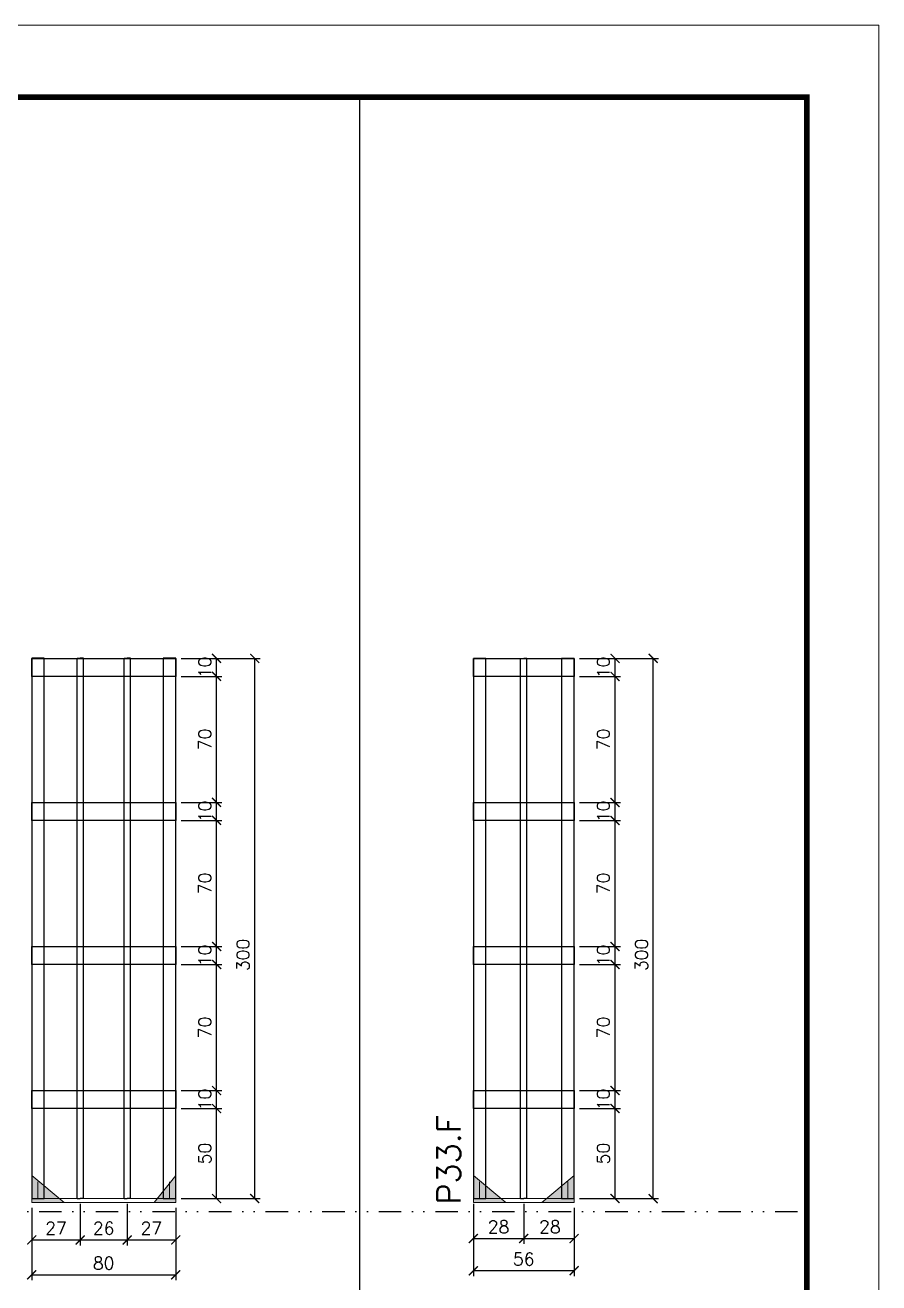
# Model space of a CAD drawing. Extents: x 2949 to 9203, y -16089 to 12527.
# Drawn here: x 3960 to 4434, y -14589 to -13890 of the extents above; entities that cross this region are included whole.
import ezdxf

# ---------------------------------------------------------------- set-up
doc = ezdxf.new("R2010")
doc.units = 0
for name, pattern in [('DASHED', [0.75, 0.5, -0.25]), ('DIVIDE2', [0.625, 0.25, -0.125, 0, -0.125, 0, -0.125]), ('HIDDEN', [0.375, 0.25, -0.125])]:
    doc.linetypes.add(name, pattern=pattern)
for name, color, linetype in [('COTA', 241, 'Continuous'), ('Nível', 160, 'Continuous'), ('SARR_2.2x10', 60, 'Continuous'), ('SARR_3.5x7', 81, 'Continuous'), ('SARR_7x7', 40, 'Continuous'), ('Texto Nível', 251, 'Continuous')]:
    doc.layers.add(name, color=color, linetype=linetype)
for name, color, linetype, lineweight in [('Folhas', 255, 'Continuous', 9), ('Madeira', 126, 'Continuous', 18), ('Sarr 2.2x7', 40, 'Continuous', 9), ('SARRAFO DE PRESSAO', 251, 'DASHED', 9), ('Texto Seção', 7, 'Continuous', 15)]:
    doc.layers.add(name, color=color, linetype=linetype, lineweight=lineweight)
doc.styles.add('REGUA-120', font='ROMANS.shx', dxfattribs={"height": 15})
doc.styles.add('ROMANS', font='romans.shx')
doc.dimstyles.new('Cota Paínel', dxfattribs={"dimtxt": 7, "dimasz": 5, "dimexe": 3, "dimexo": 3, "dimgap": 3, "dimtad": 1, "dimdec": 1, "dimzin": 12, "dimdsep": 46, "dimtxsty": 'ROMANS', "dimblk": 'ARCHTICK', "dimcen": 0, "dimclrd": 4, "dimclre": 4, "dimclrt": 1, "dimadec": 1, "dimazin": 3, "dimtfac": 1, "dimtdec": 1, "dimtmove": 0, "dimatfit": 3, "dimldrblk": 'OBLIQUE', "dimfxl": 1, "dimtolj": 1, "dimtzin": 12, "dimarcsym": 0})

# ---------------------------------------------------------------- blocks, each defined once
blk = doc.blocks.new('9999999999')
at = {"layer": 'Folhas'}
blk.add_lwpolyline([(98138.98, 34190.21), (99623.98, 34190.21), (99623.98, 35240.21), (98138.98, 35240.21)], close=True, dxfattribs=at)
at = {"layer": 'Folhas', "color": 30, "const_width": 3}
blk.add_lwpolyline([(98213.98, 34230.21), (99583.98, 34230.21), (99583.98, 35200.21), (98213.98, 35200.21)], close=True, dxfattribs=at)
blk = doc.blocks.new('_ArchTick')
at = {"color": 0, "linetype": 'ByBlock', "const_width": 0.15}
blk.add_lwpolyline([(-0.5, -0.5), (0.5, 0.5)], dxfattribs=at)
blk = doc.blocks.new('*D3398')
at = {"layer": 'COTA', "color": 4, "lineweight": -2, "transparency": 16777216}
for p, q in [((3963.4, -14547.41), (3963.4, -14568.23)), ((3990.4, -14545.21), (3990.4, -14568.23)), ((3963.4, -14565.23), (3990.4, -14565.23))]:
    blk.add_line(p, q, dxfattribs=at)
at = {"layer": 'Defpoints', "color": 0, "transparency": 16777216}
for p in [(3990.4, -14542.21), (3963.4, -14544.41), (3990.4, -14565.23)]:
    blk.add_point(p, dxfattribs=at)
at = {"layer": 'COTA', "color": 4, "lineweight": -2, "transparency": 16777216, "xscale": 5, "yscale": 5, "zscale": 5, "rotation": 180}
blk.add_blockref('_ArchTick', (3963.4, -14565.23), dxfattribs=at)
at = {"layer": 'COTA', "color": 4, "lineweight": -2, "transparency": 16777216, "xscale": 5, "yscale": 5, "zscale": 5}
blk.add_blockref('_ArchTick', (3990.4, -14565.23), dxfattribs=at)
at = {"layer": 'COTA', "color": 1, "transparency": 16777216, "insert": (3976.9, -14558.73), "char_height": 7, "attachment_point": 5, "style": 'ROMANS'}
blk.add_mtext('\\A1;27', dxfattribs=at)
blk = doc.blocks.new('_Oblique')
at = {"color": 0, "linetype": 'ByBlock', "lineweight": -2}
blk.add_line((-0.5, -0.5), (0.5, 0.5), dxfattribs=at)
blk = doc.blocks.new('*D3399')
at = {"layer": 'COTA', "color": 4, "lineweight": -2, "transparency": 16777216}
for p, q in [((3990.4, -14545.21), (3990.4, -14568.23)), ((4016.4, -14545.21), (4016.4, -14568.23)), ((3990.4, -14565.23), (4016.4, -14565.23))]:
    blk.add_line(p, q, dxfattribs=at)
at = {"layer": 'Defpoints', "color": 0, "transparency": 16777216}
for p in [(3990.4, -14542.21), (4016.4, -14542.21), (4016.4, -14565.23)]:
    blk.add_point(p, dxfattribs=at)
at = {"layer": 'COTA', "color": 4, "lineweight": -2, "transparency": 16777216, "xscale": 5, "yscale": 5, "zscale": 5, "rotation": 180}
blk.add_blockref('_ArchTick', (3990.4, -14565.23), dxfattribs=at)
at = {"layer": 'COTA', "color": 4, "lineweight": -2, "transparency": 16777216, "xscale": 5, "yscale": 5, "zscale": 5}
blk.add_blockref('_ArchTick', (4016.4, -14565.23), dxfattribs=at)
at = {"layer": 'COTA', "color": 1, "transparency": 16777216, "insert": (4003.4, -14558.73), "char_height": 7, "attachment_point": 5, "style": 'ROMANS'}
blk.add_mtext('\\A1;26', dxfattribs=at)
blk = doc.blocks.new('*D3400')
at = {"layer": 'COTA', "color": 4, "lineweight": -2, "transparency": 16777216}
for p, q in [((4016.4, -14545.21), (4016.4, -14568.23)), ((4043.4, -14547.41), (4043.4, -14568.23)), ((4016.4, -14565.23), (4043.4, -14565.23))]:
    blk.add_line(p, q, dxfattribs=at)
at = {"layer": 'Defpoints', "color": 0, "transparency": 16777216}
for p in [(4016.4, -14542.21), (4043.4, -14544.41), (4043.4, -14565.23)]:
    blk.add_point(p, dxfattribs=at)
at = {"layer": 'COTA', "color": 4, "lineweight": -2, "transparency": 16777216, "xscale": 5, "yscale": 5, "zscale": 5, "rotation": 180}
blk.add_blockref('_ArchTick', (4016.4, -14565.23), dxfattribs=at)
at = {"layer": 'COTA', "color": 4, "lineweight": -2, "transparency": 16777216, "xscale": 5, "yscale": 5, "zscale": 5}
blk.add_blockref('_ArchTick', (4043.4, -14565.23), dxfattribs=at)
at = {"layer": 'COTA', "color": 1, "transparency": 16777216, "insert": (4029.9, -14558.73), "char_height": 7, "attachment_point": 5, "style": 'ROMANS'}
blk.add_mtext('\\A1;27', dxfattribs=at)
blk = doc.blocks.new('*D3401')
at = {"layer": 'COTA', "color": 4, "lineweight": -2, "transparency": 16777216}
for p, q in [((3963.4, -14547.41), (3963.4, -14587.59)), ((4043.4, -14547.41), (4043.4, -14587.59)), ((3963.4, -14584.59), (4043.4, -14584.59))]:
    blk.add_line(p, q, dxfattribs=at)
at = {"layer": 'Defpoints', "color": 0, "transparency": 16777216}
for p in [(3963.4, -14544.41), (4043.4, -14544.41), (4043.4, -14584.59)]:
    blk.add_point(p, dxfattribs=at)
at = {"layer": 'COTA', "color": 4, "lineweight": -2, "transparency": 16777216, "xscale": 5, "yscale": 5, "zscale": 5, "rotation": 180}
blk.add_blockref('_ArchTick', (3963.4, -14584.59), dxfattribs=at)
at = {"layer": 'COTA', "color": 4, "lineweight": -2, "transparency": 16777216, "xscale": 5, "yscale": 5, "zscale": 5}
blk.add_blockref('_ArchTick', (4043.4, -14584.59), dxfattribs=at)
at = {"layer": 'COTA', "color": 1, "transparency": 16777216, "insert": (4003.4, -14578.09), "char_height": 7, "attachment_point": 5, "style": 'ROMANS'}
blk.add_mtext('\\A1;80', dxfattribs=at)
blk = doc.blocks.new('*D3402')
at = {"layer": 'COTA', "color": 4, "lineweight": -2, "transparency": 16777216}
for p, q in [((4046.4, -14492.21), (4069.1, -14492.21)), ((4066.1, -14542.21), (4066.1, -14492.21)), ((4046.4, -14542.21), (4069.1, -14542.21))]:
    blk.add_line(p, q, dxfattribs=at)
at = {"layer": 'Defpoints', "color": 0, "transparency": 16777216}
for p in [(4043.4, -14492.21), (4066.1, -14492.21), (4043.4, -14542.21)]:
    blk.add_point(p, dxfattribs=at)
at = {"layer": 'COTA', "color": 4, "lineweight": -2, "transparency": 16777216, "xscale": 5, "yscale": 5, "zscale": 5}
for p, rotation in [((4066.1, -14492.21), 90), ((4066.1, -14542.21), 270)]:
    blk.add_blockref('_ArchTick', p, dxfattribs=dict(at, rotation=rotation))
at = {"layer": 'COTA', "color": 1, "transparency": 16777216, "insert": (4059.6, -14517.21), "char_height": 7, "attachment_point": 5, "rotation": 90, "style": 'ROMANS'}
blk.add_mtext('\\A1;50', dxfattribs=at)
blk = doc.blocks.new('*D3403')
at = {"layer": 'COTA', "color": 4, "lineweight": -2, "transparency": 16777216}
for p, q in [((4046.4, -14482.21), (4069.1, -14482.21)), ((4066.1, -14492.21), (4066.1, -14482.21)), ((4046.4, -14492.21), (4069.1, -14492.21))]:
    blk.add_line(p, q, dxfattribs=at)
at = {"layer": 'Defpoints', "color": 0, "transparency": 16777216}
for p in [(4043.4, -14482.21), (4066.1, -14482.21), (4043.4, -14492.21)]:
    blk.add_point(p, dxfattribs=at)
at = {"layer": 'COTA', "color": 4, "lineweight": -2, "transparency": 16777216, "xscale": 5, "yscale": 5, "zscale": 5}
for p, rotation in [((4066.1, -14482.21), 90), ((4066.1, -14492.21), 270)]:
    blk.add_blockref('_ArchTick', p, dxfattribs=dict(at, rotation=rotation))
at = {"layer": 'COTA', "color": 1, "transparency": 16777216, "insert": (4059.6, -14487.21), "char_height": 7, "attachment_point": 5, "rotation": 90, "style": 'ROMANS'}
blk.add_mtext('\\A1;10', dxfattribs=at)
blk = doc.blocks.new('*D3404')
at = {"layer": 'COTA', "color": 4, "lineweight": -2, "transparency": 16777216}
for p, q in [((4046.4, -14412.21), (4069.1, -14412.21)), ((4066.1, -14482.21), (4066.1, -14412.21)), ((4046.4, -14482.21), (4069.1, -14482.21))]:
    blk.add_line(p, q, dxfattribs=at)
at = {"layer": 'Defpoints', "color": 0, "transparency": 16777216}
for p in [(4043.4, -14412.21), (4066.1, -14412.21), (4043.4, -14482.21)]:
    blk.add_point(p, dxfattribs=at)
at = {"layer": 'COTA', "color": 4, "lineweight": -2, "transparency": 16777216, "xscale": 5, "yscale": 5, "zscale": 5}
for p, rotation in [((4066.1, -14412.21), 90), ((4066.1, -14482.21), 270)]:
    blk.add_blockref('_ArchTick', p, dxfattribs=dict(at, rotation=rotation))
at = {"layer": 'COTA', "color": 1, "transparency": 16777216, "insert": (4059.6, -14447.21), "char_height": 7, "attachment_point": 5, "rotation": 90, "style": 'ROMANS'}
blk.add_mtext('\\A1;70', dxfattribs=at)
blk = doc.blocks.new('*D3405')
at = {"layer": 'COTA', "color": 4, "lineweight": -2, "transparency": 16777216}
for p, q in [((4046.4, -14402.21), (4069.1, -14402.21)), ((4066.1, -14412.21), (4066.1, -14402.21)), ((4046.4, -14412.21), (4069.1, -14412.21))]:
    blk.add_line(p, q, dxfattribs=at)
at = {"layer": 'Defpoints', "color": 0, "transparency": 16777216}
for p in [(4043.4, -14402.21), (4066.1, -14402.21), (4043.4, -14412.21)]:
    blk.add_point(p, dxfattribs=at)
at = {"layer": 'COTA', "color": 4, "lineweight": -2, "transparency": 16777216, "xscale": 5, "yscale": 5, "zscale": 5}
for p, rotation in [((4066.1, -14402.21), 90), ((4066.1, -14412.21), 270)]:
    blk.add_blockref('_ArchTick', p, dxfattribs=dict(at, rotation=rotation))
at = {"layer": 'COTA', "color": 1, "transparency": 16777216, "insert": (4059.6, -14407.21), "char_height": 7, "attachment_point": 5, "rotation": 90, "style": 'ROMANS'}
blk.add_mtext('\\A1;10', dxfattribs=at)
blk = doc.blocks.new('*D3406')
at = {"layer": 'COTA', "color": 4, "lineweight": -2, "transparency": 16777216}
for p, q in [((4046.4, -14332.21), (4069.1, -14332.21)), ((4066.1, -14402.21), (4066.1, -14332.21)), ((4046.4, -14402.21), (4069.1, -14402.21))]:
    blk.add_line(p, q, dxfattribs=at)
at = {"layer": 'Defpoints', "color": 0, "transparency": 16777216}
for p in [(4043.4, -14332.21), (4066.1, -14332.21), (4043.4, -14402.21)]:
    blk.add_point(p, dxfattribs=at)
at = {"layer": 'COTA', "color": 4, "lineweight": -2, "transparency": 16777216, "xscale": 5, "yscale": 5, "zscale": 5}
for p, rotation in [((4066.1, -14332.21), 90), ((4066.1, -14402.21), 270)]:
    blk.add_blockref('_ArchTick', p, dxfattribs=dict(at, rotation=rotation))
at = {"layer": 'COTA', "color": 1, "transparency": 16777216, "insert": (4059.6, -14367.21), "char_height": 7, "attachment_point": 5, "rotation": 90, "style": 'ROMANS'}
blk.add_mtext('\\A1;70', dxfattribs=at)
blk = doc.blocks.new('*D3407')
at = {"layer": 'COTA', "color": 4, "lineweight": -2, "transparency": 16777216}
for p, q in [((4046.4, -14322.21), (4069.1, -14322.21)), ((4066.1, -14332.21), (4066.1, -14322.21)), ((4046.4, -14332.21), (4069.1, -14332.21))]:
    blk.add_line(p, q, dxfattribs=at)
at = {"layer": 'Defpoints', "color": 0, "transparency": 16777216}
for p in [(4043.4, -14322.21), (4066.1, -14322.21), (4043.4, -14332.21)]:
    blk.add_point(p, dxfattribs=at)
at = {"layer": 'COTA', "color": 4, "lineweight": -2, "transparency": 16777216, "xscale": 5, "yscale": 5, "zscale": 5}
for p, rotation in [((4066.1, -14322.21), 90), ((4066.1, -14332.21), 270)]:
    blk.add_blockref('_ArchTick', p, dxfattribs=dict(at, rotation=rotation))
at = {"layer": 'COTA', "color": 1, "transparency": 16777216, "insert": (4059.6, -14327.21), "char_height": 7, "attachment_point": 5, "rotation": 90, "style": 'ROMANS'}
blk.add_mtext('\\A1;10', dxfattribs=at)
blk = doc.blocks.new('*D3408')
at = {"layer": 'COTA', "color": 4, "lineweight": -2, "transparency": 16777216}
for p, q in [((4046.4, -14252.21), (4069.1, -14252.21)), ((4066.1, -14322.21), (4066.1, -14252.21)), ((4046.4, -14322.21), (4069.1, -14322.21))]:
    blk.add_line(p, q, dxfattribs=at)
at = {"layer": 'Defpoints', "color": 0, "transparency": 16777216}
for p in [(4043.4, -14252.21), (4066.1, -14252.21), (4043.4, -14322.21)]:
    blk.add_point(p, dxfattribs=at)
at = {"layer": 'COTA', "color": 4, "lineweight": -2, "transparency": 16777216, "xscale": 5, "yscale": 5, "zscale": 5}
for p, rotation in [((4066.1, -14252.21), 90), ((4066.1, -14322.21), 270)]:
    blk.add_blockref('_ArchTick', p, dxfattribs=dict(at, rotation=rotation))
at = {"layer": 'COTA', "color": 1, "transparency": 16777216, "insert": (4059.6, -14287.21), "char_height": 7, "attachment_point": 5, "rotation": 90, "style": 'ROMANS'}
blk.add_mtext('\\A1;70', dxfattribs=at)
blk = doc.blocks.new('*D3409')
at = {"layer": 'COTA', "color": 4, "lineweight": -2, "transparency": 16777216}
for p, q in [((4046.4, -14242.21), (4090.31, -14242.21)), ((4087.31, -14542.25), (4087.31, -14242.21)), ((4046.4, -14542.25), (4090.31, -14542.25))]:
    blk.add_line(p, q, dxfattribs=at)
at = {"layer": 'Defpoints', "color": 0, "transparency": 16777216}
for p in [(4043.4, -14242.21), (4087.31, -14242.21), (4043.4, -14542.25)]:
    blk.add_point(p, dxfattribs=at)
at = {"layer": 'COTA', "color": 4, "lineweight": -2, "transparency": 16777216, "xscale": 5, "yscale": 5, "zscale": 5}
for p, rotation in [((4087.31, -14242.21), 90), ((4087.31, -14542.25), 270)]:
    blk.add_blockref('_ArchTick', p, dxfattribs=dict(at, rotation=rotation))
at = {"layer": 'COTA', "color": 1, "transparency": 16777216, "insert": (4080.81, -14406.91), "char_height": 7, "attachment_point": 5, "rotation": 90, "style": 'ROMANS'}
blk.add_mtext('\\A1;300', dxfattribs=at)
blk = doc.blocks.new('*D3410')
at = {"layer": 'COTA', "color": 4, "lineweight": -2, "transparency": 16777216}
for p, q in [((4046.4, -14242.18), (4069.1, -14242.18)), ((4066.1, -14252.18), (4066.1, -14242.18)), ((4046.4, -14252.18), (4069.1, -14252.18))]:
    blk.add_line(p, q, dxfattribs=at)
at = {"layer": 'Defpoints', "color": 0, "transparency": 16777216}
for p in [(4043.4, -14242.18), (4066.1, -14242.18), (4043.4, -14252.18)]:
    blk.add_point(p, dxfattribs=at)
at = {"layer": 'COTA', "color": 4, "lineweight": -2, "transparency": 16777216, "xscale": 5, "yscale": 5, "zscale": 5}
for p, rotation in [((4066.1, -14242.18), 90), ((4066.1, -14252.18), 270)]:
    blk.add_blockref('_ArchTick', p, dxfattribs=dict(at, rotation=rotation))
at = {"layer": 'COTA', "color": 1, "transparency": 16777216, "insert": (4059.6, -14247.18), "char_height": 7, "attachment_point": 5, "rotation": 90, "style": 'ROMANS'}
blk.add_mtext('\\A1;10', dxfattribs=at)
blk = doc.blocks.new('*D3411')
at = {"layer": 'COTA', "color": 4, "lineweight": -2, "transparency": 16777216}
for p, q in [((4208.77, -14560.41), (4208.77, -14585.32)), ((4264.77, -14560.41), (4264.77, -14585.32)), ((4264.77, -14582.32), (4208.77, -14582.32))]:
    blk.add_line(p, q, dxfattribs=at)
at = {"layer": 'Defpoints', "color": 0, "transparency": 16777216}
for p in [(4208.77, -14557.41), (4264.77, -14557.41), (4208.77, -14582.32)]:
    blk.add_point(p, dxfattribs=at)
at = {"layer": 'COTA', "color": 4, "lineweight": -2, "transparency": 16777216, "xscale": 5, "yscale": 5, "zscale": 5, "rotation": 180}
blk.add_blockref('_ArchTick', (4208.77, -14582.32), dxfattribs=at)
at = {"layer": 'COTA', "color": 4, "lineweight": -2, "transparency": 16777216, "xscale": 5, "yscale": 5, "zscale": 5}
blk.add_blockref('_ArchTick', (4264.77, -14582.32), dxfattribs=at)
at = {"layer": 'COTA', "color": 1, "transparency": 16777216, "insert": (4236.77, -14575.82), "char_height": 7, "attachment_point": 5, "style": 'ROMANS'}
blk.add_mtext('\\A1;56', dxfattribs=at)
blk = doc.blocks.new('*D3412')
at = {"layer": 'COTA', "color": 4, "lineweight": -2, "transparency": 16777216}
for p, q in [((4236.77, -14545.21), (4236.77, -14567.41)), ((4264.77, -14547.41), (4264.77, -14567.41)), ((4236.77, -14564.41), (4264.77, -14564.41))]:
    blk.add_line(p, q, dxfattribs=at)
at = {"layer": 'Defpoints', "color": 0, "transparency": 16777216}
for p in [(4236.77, -14542.21), (4264.77, -14544.41), (4264.77, -14564.41)]:
    blk.add_point(p, dxfattribs=at)
at = {"layer": 'COTA', "color": 4, "lineweight": -2, "transparency": 16777216, "xscale": 5, "yscale": 5, "zscale": 5, "rotation": 180}
blk.add_blockref('_ArchTick', (4236.77, -14564.41), dxfattribs=at)
at = {"layer": 'COTA', "color": 4, "lineweight": -2, "transparency": 16777216, "xscale": 5, "yscale": 5, "zscale": 5}
blk.add_blockref('_ArchTick', (4264.77, -14564.41), dxfattribs=at)
at = {"layer": 'COTA', "color": 1, "transparency": 16777216, "insert": (4251.27, -14557.91), "char_height": 7, "attachment_point": 5, "style": 'ROMANS'}
blk.add_mtext('\\A1;28', dxfattribs=at)
blk = doc.blocks.new('*D3413')
at = {"layer": 'COTA', "color": 4, "lineweight": -2, "transparency": 16777216}
for p, q in [((4208.77, -14545.21), (4208.77, -14567.41)), ((4236.77, -14545.21), (4236.77, -14567.41)), ((4208.77, -14564.41), (4236.77, -14564.41))]:
    blk.add_line(p, q, dxfattribs=at)
at = {"layer": 'Defpoints', "color": 0, "transparency": 16777216}
for p in [(4208.77, -14542.21), (4236.77, -14542.21), (4236.77, -14564.41)]:
    blk.add_point(p, dxfattribs=at)
at = {"layer": 'COTA', "color": 4, "lineweight": -2, "transparency": 16777216, "xscale": 5, "yscale": 5, "zscale": 5, "rotation": 180}
blk.add_blockref('_ArchTick', (4208.77, -14564.41), dxfattribs=at)
at = {"layer": 'COTA', "color": 4, "lineweight": -2, "transparency": 16777216, "xscale": 5, "yscale": 5, "zscale": 5}
blk.add_blockref('_ArchTick', (4236.77, -14564.41), dxfattribs=at)
at = {"layer": 'COTA', "color": 1, "transparency": 16777216, "insert": (4222.77, -14557.91), "char_height": 7, "attachment_point": 5, "style": 'ROMANS'}
blk.add_mtext('\\A1;28', dxfattribs=at)
blk = doc.blocks.new('*D3414')
at = {"layer": 'COTA', "color": 4, "lineweight": -2, "transparency": 16777216}
for p, q in [((4267.77, -14492.21), (4290.47, -14492.21)), ((4287.47, -14542.21), (4287.47, -14492.21)), ((4267.77, -14542.21), (4290.47, -14542.21))]:
    blk.add_line(p, q, dxfattribs=at)
at = {"layer": 'Defpoints', "color": 0, "transparency": 16777216}
for p in [(4264.77, -14492.21), (4287.47, -14492.21), (4264.77, -14542.21)]:
    blk.add_point(p, dxfattribs=at)
at = {"layer": 'COTA', "color": 4, "lineweight": -2, "transparency": 16777216, "xscale": 5, "yscale": 5, "zscale": 5}
for p, rotation in [((4287.47, -14492.21), 90), ((4287.47, -14542.21), 270)]:
    blk.add_blockref('_ArchTick', p, dxfattribs=dict(at, rotation=rotation))
at = {"layer": 'COTA', "color": 1, "transparency": 16777216, "insert": (4280.97, -14517.21), "char_height": 7, "attachment_point": 5, "rotation": 90, "style": 'ROMANS'}
blk.add_mtext('\\A1;50', dxfattribs=at)
blk = doc.blocks.new('*D3415')
at = {"layer": 'COTA', "color": 4, "lineweight": -2, "transparency": 16777216}
for p, q in [((4267.77, -14482.21), (4290.47, -14482.21)), ((4287.47, -14492.21), (4287.47, -14482.21)), ((4267.77, -14492.21), (4290.47, -14492.21))]:
    blk.add_line(p, q, dxfattribs=at)
at = {"layer": 'Defpoints', "color": 0, "transparency": 16777216}
for p in [(4264.77, -14482.21), (4287.47, -14482.21), (4264.77, -14492.21)]:
    blk.add_point(p, dxfattribs=at)
at = {"layer": 'COTA', "color": 4, "lineweight": -2, "transparency": 16777216, "xscale": 5, "yscale": 5, "zscale": 5}
for p, rotation in [((4287.47, -14482.21), 90), ((4287.47, -14492.21), 270)]:
    blk.add_blockref('_ArchTick', p, dxfattribs=dict(at, rotation=rotation))
at = {"layer": 'COTA', "color": 1, "transparency": 16777216, "insert": (4280.97, -14487.21), "char_height": 7, "attachment_point": 5, "rotation": 90, "style": 'ROMANS'}
blk.add_mtext('\\A1;10', dxfattribs=at)
blk = doc.blocks.new('*D3416')
at = {"layer": 'COTA', "color": 4, "lineweight": -2, "transparency": 16777216}
for p, q in [((4267.77, -14412.21), (4290.47, -14412.21)), ((4287.47, -14482.21), (4287.47, -14412.21)), ((4267.77, -14482.21), (4290.47, -14482.21))]:
    blk.add_line(p, q, dxfattribs=at)
at = {"layer": 'Defpoints', "color": 0, "transparency": 16777216}
for p in [(4264.77, -14412.21), (4287.47, -14412.21), (4264.77, -14482.21)]:
    blk.add_point(p, dxfattribs=at)
at = {"layer": 'COTA', "color": 4, "lineweight": -2, "transparency": 16777216, "xscale": 5, "yscale": 5, "zscale": 5}
for p, rotation in [((4287.47, -14412.21), 90), ((4287.47, -14482.21), 270)]:
    blk.add_blockref('_ArchTick', p, dxfattribs=dict(at, rotation=rotation))
at = {"layer": 'COTA', "color": 1, "transparency": 16777216, "insert": (4280.97, -14447.21), "char_height": 7, "attachment_point": 5, "rotation": 90, "style": 'ROMANS'}
blk.add_mtext('\\A1;70', dxfattribs=at)
blk = doc.blocks.new('*D3417')
at = {"layer": 'COTA', "color": 4, "lineweight": -2, "transparency": 16777216}
for p, q in [((4267.77, -14402.21), (4290.47, -14402.21)), ((4287.47, -14412.21), (4287.47, -14402.21)), ((4267.77, -14412.21), (4290.47, -14412.21))]:
    blk.add_line(p, q, dxfattribs=at)
at = {"layer": 'Defpoints', "color": 0, "transparency": 16777216}
for p in [(4264.77, -14402.21), (4287.47, -14402.21), (4264.77, -14412.21)]:
    blk.add_point(p, dxfattribs=at)
at = {"layer": 'COTA', "color": 4, "lineweight": -2, "transparency": 16777216, "xscale": 5, "yscale": 5, "zscale": 5}
for p, rotation in [((4287.47, -14402.21), 90), ((4287.47, -14412.21), 270)]:
    blk.add_blockref('_ArchTick', p, dxfattribs=dict(at, rotation=rotation))
at = {"layer": 'COTA', "color": 1, "transparency": 16777216, "insert": (4280.97, -14407.21), "char_height": 7, "attachment_point": 5, "rotation": 90, "style": 'ROMANS'}
blk.add_mtext('\\A1;10', dxfattribs=at)
blk = doc.blocks.new('*D3418')
at = {"layer": 'COTA', "color": 4, "lineweight": -2, "transparency": 16777216}
for p, q in [((4267.77, -14332.21), (4290.47, -14332.21)), ((4287.47, -14402.21), (4287.47, -14332.21)), ((4267.77, -14402.21), (4290.47, -14402.21))]:
    blk.add_line(p, q, dxfattribs=at)
at = {"layer": 'Defpoints', "color": 0, "transparency": 16777216}
for p in [(4264.77, -14332.21), (4287.47, -14332.21), (4264.77, -14402.21)]:
    blk.add_point(p, dxfattribs=at)
at = {"layer": 'COTA', "color": 4, "lineweight": -2, "transparency": 16777216, "xscale": 5, "yscale": 5, "zscale": 5}
for p, rotation in [((4287.47, -14332.21), 90), ((4287.47, -14402.21), 270)]:
    blk.add_blockref('_ArchTick', p, dxfattribs=dict(at, rotation=rotation))
at = {"layer": 'COTA', "color": 1, "transparency": 16777216, "insert": (4280.97, -14367.21), "char_height": 7, "attachment_point": 5, "rotation": 90, "style": 'ROMANS'}
blk.add_mtext('\\A1;70', dxfattribs=at)
blk = doc.blocks.new('*D3419')
at = {"layer": 'COTA', "color": 4, "lineweight": -2, "transparency": 16777216}
for p, q in [((4267.77, -14322.21), (4290.47, -14322.21)), ((4287.47, -14332.21), (4287.47, -14322.21)), ((4267.77, -14332.21), (4290.47, -14332.21))]:
    blk.add_line(p, q, dxfattribs=at)
at = {"layer": 'Defpoints', "color": 0, "transparency": 16777216}
for p in [(4264.77, -14322.21), (4287.47, -14322.21), (4264.77, -14332.21)]:
    blk.add_point(p, dxfattribs=at)
at = {"layer": 'COTA', "color": 4, "lineweight": -2, "transparency": 16777216, "xscale": 5, "yscale": 5, "zscale": 5}
for p, rotation in [((4287.47, -14322.21), 90), ((4287.47, -14332.21), 270)]:
    blk.add_blockref('_ArchTick', p, dxfattribs=dict(at, rotation=rotation))
at = {"layer": 'COTA', "color": 1, "transparency": 16777216, "insert": (4280.97, -14327.21), "char_height": 7, "attachment_point": 5, "rotation": 90, "style": 'ROMANS'}
blk.add_mtext('\\A1;10', dxfattribs=at)
blk = doc.blocks.new('*D3420')
at = {"layer": 'COTA', "color": 4, "lineweight": -2, "transparency": 16777216}
for p, q in [((4267.77, -14252.21), (4290.47, -14252.21)), ((4287.47, -14322.21), (4287.47, -14252.21)), ((4267.77, -14322.21), (4290.47, -14322.21))]:
    blk.add_line(p, q, dxfattribs=at)
at = {"layer": 'Defpoints', "color": 0, "transparency": 16777216}
for p in [(4264.77, -14252.21), (4287.47, -14252.21), (4264.77, -14322.21)]:
    blk.add_point(p, dxfattribs=at)
at = {"layer": 'COTA', "color": 4, "lineweight": -2, "transparency": 16777216, "xscale": 5, "yscale": 5, "zscale": 5}
for p, rotation in [((4287.47, -14252.21), 90), ((4287.47, -14322.21), 270)]:
    blk.add_blockref('_ArchTick', p, dxfattribs=dict(at, rotation=rotation))
at = {"layer": 'COTA', "color": 1, "transparency": 16777216, "insert": (4280.97, -14287.21), "char_height": 7, "attachment_point": 5, "rotation": 90, "style": 'ROMANS'}
blk.add_mtext('\\A1;70', dxfattribs=at)
blk = doc.blocks.new('*D3421')
at = {"layer": 'COTA', "color": 4, "lineweight": -2, "transparency": 16777216}
for p, q in [((4267.77, -14242.21), (4311.69, -14242.21)), ((4308.69, -14542.25), (4308.69, -14242.21)), ((4267.77, -14542.25), (4311.69, -14542.25))]:
    blk.add_line(p, q, dxfattribs=at)
at = {"layer": 'Defpoints', "color": 0, "transparency": 16777216}
for p in [(4264.77, -14242.21), (4308.69, -14242.21), (4264.77, -14542.25)]:
    blk.add_point(p, dxfattribs=at)
at = {"layer": 'COTA', "color": 4, "lineweight": -2, "transparency": 16777216, "xscale": 5, "yscale": 5, "zscale": 5}
for p, rotation in [((4308.69, -14242.21), 90), ((4308.69, -14542.25), 270)]:
    blk.add_blockref('_ArchTick', p, dxfattribs=dict(at, rotation=rotation))
at = {"layer": 'COTA', "color": 1, "transparency": 16777216, "insert": (4302.19, -14406.91), "char_height": 7, "attachment_point": 5, "rotation": 90, "style": 'ROMANS'}
blk.add_mtext('\\A1;300', dxfattribs=at)
blk = doc.blocks.new('*D3422')
at = {"layer": 'COTA', "color": 4, "lineweight": -2, "transparency": 16777216}
for p, q in [((4267.77, -14242.18), (4290.47, -14242.18)), ((4287.47, -14252.18), (4287.47, -14242.18)), ((4267.77, -14252.18), (4290.47, -14252.18))]:
    blk.add_line(p, q, dxfattribs=at)
at = {"layer": 'Defpoints', "color": 0, "transparency": 16777216}
for p in [(4264.77, -14242.18), (4287.47, -14242.18), (4264.77, -14252.18)]:
    blk.add_point(p, dxfattribs=at)
at = {"layer": 'COTA', "color": 4, "lineweight": -2, "transparency": 16777216, "xscale": 5, "yscale": 5, "zscale": 5}
for p, rotation in [((4287.47, -14242.18), 90), ((4287.47, -14252.18), 270)]:
    blk.add_blockref('_ArchTick', p, dxfattribs=dict(at, rotation=rotation))
at = {"layer": 'COTA', "color": 1, "transparency": 16777216, "insert": (4280.97, -14247.18), "char_height": 7, "attachment_point": 5, "rotation": 90, "style": 'ROMANS'}
blk.add_mtext('\\A1;10', dxfattribs=at)

msp = doc.modelspace()

# ---------------------------------------------------------------- hatches: boundary and pattern name
at = {"layer": 'Madeira'}
h = msp.add_hatch(color=252, dxfattribs=at)
h.dxf.hatch_style = 2
h.paths.add_polyline_path([(3963.4, -14529.41), (3963.4, -14544.41), (3981.4, -14544.41)])
h = msp.add_hatch(color=252, dxfattribs=at)
h.dxf.hatch_style = 2
h.paths.add_polyline_path([(4043.4, -14529.41), (4043.4, -14544.41), (4031.4, -14544.41)])
h = msp.add_hatch(color=252, dxfattribs=at)
h.dxf.hatch_style = 2
h.paths.add_polyline_path([(4208.77, -14529.41), (4208.77, -14544.41), (4226.77, -14544.41)])
h = msp.add_hatch(color=252, dxfattribs=at)
h.dxf.hatch_style = 2
h.paths.add_polyline_path([(4264.77, -14529.41), (4264.77, -14544.41), (4246.77, -14544.41)])

# ---------------------------------------------------------------- linework, layer by layer
at = {"layer": 'Madeira', "color": 250, "linetype": 'HIDDEN'}
for p, q in [((3966.9, -14532.91), (3966.9, -14542.21)), ((4039.9, -14532.91), (4039.9, -14542.21)), ((3973.23, -14542.21), (3963.4, -14542.21)), ((3973.23, -14542.21), (3963.4, -14542.21)), ((4033.57, -14542.21), (4043.4, -14542.21)), ((4033.57, -14542.21), (4043.4, -14542.21))]:
    msp.add_line(p, q, dxfattribs=at)
at = {"layer": 'Madeira', "color": 1, "linetype": 'HIDDEN'}
for p, q in [((3966.9, -14532.91), (3966.9, -14542.21)), ((3970.4, -14536.41), (3970.4, -14542.21)), ((4039.9, -14532.91), (4039.9, -14542.21)), ((4212.27, -14532.91), (4212.27, -14542.21)), ((4212.27, -14532.91), (4212.27, -14542.21)), ((4215.77, -14536.41), (4215.77, -14542.21)), ((4261.27, -14532.91), (4261.27, -14542.21)), ((4261.27, -14532.91), (4261.27, -14542.21)), ((3979.2, -14542.21), (3963.4, -14542.21)), ((4027.6, -14542.21), (4043.4, -14542.21)), ((4218.6, -14542.21), (4208.77, -14542.21)), ((4218.6, -14542.21), (4208.77, -14542.21)), ((4224.57, -14542.21), (4208.77, -14542.21)), ((4248.97, -14542.21), (4264.77, -14542.21)), ((4254.94, -14542.21), (4264.77, -14542.21)), ((4254.94, -14542.21), (4264.77, -14542.21))]:
    msp.add_line(p, q, dxfattribs=at)
at = {"layer": 'Madeira', "color": 250}
msp.add_line((3963.4, -14542.21), (3963.4, -14544.41), dxfattribs=at)
msp.add_line((3963.4, -14542.21), (3963.4, -14544.41), dxfattribs=at)
msp.add_line((3963.4, -14542.21), (3963.4, -14544.41), dxfattribs=at)
at = {"layer": 'Madeira'}
msp.add_line((4208.77, -14542.21), (4208.77, -14544.41), dxfattribs=at)
msp.add_line((4208.77, -14542.21), (4208.77, -14544.41), dxfattribs=at)
msp.add_line((4208.77, -14542.21), (4208.77, -14544.41), dxfattribs=at)
at = {"layer": 'Madeira', "color": 0}
for points in [[(3963.4, -14529.41), (3963.4, -14544.41), (3981.4, -14544.41), (3963.4, -14529.41)], [(4043.4, -14529.41), (4043.4, -14544.41), (4031.4, -14544.41), (4043.4, -14529.41)], [(4208.77, -14529.41), (4208.77, -14544.41), (4226.77, -14544.41), (4208.77, -14529.41)], [(4264.77, -14529.41), (4264.77, -14544.41), (4246.77, -14544.41), (4264.77, -14529.41)]]:
    msp.add_lwpolyline(points, dxfattribs=at)
at = {"layer": 'Nível', "color": 4, "linetype": 'DIVIDE2', "ltscale": 50}
msp.add_line((3024.03, -14549.41), (4394.03, -14549.41), dxfattribs=at)
at = {"layer": 'Sarr 2.2x7'}
for points in [[(4043.4, -14542.21), (3963.4, -14542.21), (3963.4, -14544.41), (4043.4, -14544.41)], [(4264.77, -14542.21), (4208.77, -14542.21), (4208.77, -14544.41), (4264.77, -14544.41)]]:
    msp.add_lwpolyline(points, close=True, dxfattribs=at)
at = {"layer": 'SARR_2.2x10'}
for points in [[(3963.4, -14242.18), (4043.4, -14242.18), (4043.4, -14252.18), (3963.4, -14252.18)], [(4208.77, -14242.18), (4264.77, -14242.18), (4264.77, -14252.18), (4208.77, -14252.18)], [(3963.4, -14322.21), (4043.4, -14322.21), (4043.4, -14332.21), (3963.4, -14332.21)], [(4208.77, -14322.21), (4264.77, -14322.21), (4264.77, -14332.21), (4208.77, -14332.21)], [(3963.4, -14402.21), (4043.4, -14402.21), (4043.4, -14412.21), (3963.4, -14412.21)], [(4208.77, -14402.21), (4264.77, -14402.21), (4264.77, -14412.21), (4208.77, -14412.21)], [(3963.4, -14482.21), (4043.4, -14482.21), (4043.4, -14492.21), (3963.4, -14492.21)], [(4208.77, -14482.21), (4264.77, -14482.21), (4264.77, -14492.21), (4208.77, -14492.21)]]:
    msp.add_lwpolyline(points, close=True, dxfattribs=at)
at = {"layer": 'SARR_3.5x7'}
for p, q in [((3988.65, -14542.21), (3988.65, -14242.17)), ((3988.65, -14242.17), (3990.4, -14242.17)), ((3992.15, -14242.17), (3990.4, -14242.17)), ((3992.15, -14542.21), (3992.15, -14242.17)), ((4014.78, -14542.21), (4014.78, -14242.17)), ((4014.78, -14242.17), (4016.53, -14242.17)), ((4018.28, -14242.17), (4016.53, -14242.17)), ((4018.28, -14542.21), (4018.28, -14242.17)), ((4235.02, -14542.21), (4235.02, -14242.21)), ((4235.02, -14242.21), (4236.77, -14242.21)), ((4238.52, -14242.21), (4236.77, -14242.21)), ((4238.52, -14542.21), (4238.52, -14242.21)), ((3988.65, -14542.21), (3990.4, -14542.21)), ((3992.15, -14542.21), (3990.4, -14542.21)), ((4014.78, -14542.21), (4016.53, -14542.21)), ((4018.28, -14542.21), (4016.53, -14542.21)), ((4235.02, -14542.21), (4236.77, -14542.21)), ((4238.52, -14542.21), (4236.77, -14542.21))]:
    msp.add_line(p, q, dxfattribs=at)
at = {"layer": 'SARR_7x7'}
for points in [[(3963.4, -14542.21), (3970.4, -14542.21), (3970.4, -14242.17), (3963.4, -14242.17)], [(4036.4, -14542.21), (4043.4, -14542.21), (4043.4, -14242.17), (4036.4, -14242.17)], [(4208.77, -14542.21), (4215.77, -14542.21), (4215.77, -14242.21), (4208.77, -14242.21)], [(4257.77, -14542.21), (4264.77, -14542.21), (4264.77, -14242.21), (4257.77, -14242.21)]]:
    msp.add_lwpolyline(points, close=True, dxfattribs=at)
at = {"layer": 'Texto Nível'}
msp.add_line((4145.79, -14701.25), (4145.79, -13930.49), dxfattribs=at)

# ---------------------------------------------------------------- block references
at = {"layer": 'SARRAFO DE PRESSAO', "color": 6, "linetype": 'ByBlock'}
msp.add_blockref('9999999999', (-95189.94, -49130.7), dxfattribs=at)

# ---------------------------------------------------------------- texts
at = {"layer": 'Texto Seção', "style": 'REGUA-120'}
msp.add_text('P33.F', height=13, rotation=90, dxfattribs=at).set_placement((4201.58, -14545.52))

# ---------------------------------------------------------------- dimensions: what is measured, and where the dimension line sits
at = {"layer": 'COTA'}
for base, p1, p2, angle, picture, middle in [((4066.1, -14242.18), (4043.4, -14252.18), (4043.4, -14242.18), 90, '*D3410', (4066.1, -14247.18)), ((4087.31, -14242.21), (4043.4, -14542.25), (4043.4, -14242.21), 90, '*D3409', (4087.31, -14406.91)), ((4287.47, -14242.18), (4264.77, -14252.18), (4264.77, -14242.18), 90, '*D3422', (4287.47, -14247.18)), ((4308.69, -14242.21), (4264.77, -14542.25), (4264.77, -14242.21), 90, '*D3421', (4308.69, -14406.91)), ((4066.1, -14322.21), (4043.4, -14332.21), (4043.4, -14322.21), 90, '*D3407', (4066.1, -14327.21)), ((4287.47, -14322.21), (4264.77, -14332.21), (4264.77, -14322.21), 90, '*D3419', (4287.47, -14327.21)), ((4066.1, -14402.21), (4043.4, -14412.21), (4043.4, -14402.21), 90, '*D3405', (4066.1, -14407.21)), ((4287.47, -14402.21), (4264.77, -14412.21), (4264.77, -14402.21), 90, '*D3417', (4287.47, -14407.21)), ((4066.1, -14482.21), (4043.4, -14492.21), (4043.4, -14482.21), 90, '*D3403', (4066.1, -14487.21)), ((4287.47, -14482.21), (4264.77, -14492.21), (4264.77, -14482.21), 90, '*D3415', (4287.47, -14487.21)), ((4208.77, -14582.32), (4264.77, -14557.41), (4208.77, -14557.41), 180, '*D3411', (4236.77, -14582.32))]:
    dim = msp.add_linear_dim(base=base, p1=p1, p2=p2, angle=angle, dimstyle='Cota Paínel', dxfattribs=at)
    dim.commit()
    dim.dimension.update_dxf_attribs({"geometry": picture, "text_midpoint": middle, "dimtype": 160})
for base, p1, p2, picture, middle in [((4066.1, -14252.21), (4043.4, -14322.21), (4043.4, -14252.21), '*D3408', (4059.6, -14287.21)), ((4287.47, -14252.21), (4264.77, -14322.21), (4264.77, -14252.21), '*D3420', (4280.97, -14287.21)), ((4066.1, -14332.21), (4043.4, -14402.21), (4043.4, -14332.21), '*D3406', (4059.6, -14367.21)), ((4287.47, -14332.21), (4264.77, -14402.21), (4264.77, -14332.21), '*D3418', (4280.97, -14367.21)), ((4066.1, -14412.21), (4043.4, -14482.21), (4043.4, -14412.21), '*D3404', (4059.6, -14447.21)), ((4287.47, -14412.21), (4264.77, -14482.21), (4264.77, -14412.21), '*D3416', (4280.97, -14447.21)), ((4066.1, -14492.21), (4043.4, -14542.21), (4043.4, -14492.21), '*D3402', (4059.6, -14517.21)), ((4287.47, -14492.21), (4264.77, -14542.21), (4264.77, -14492.21), '*D3414', (4280.97, -14517.21))]:
    dim = msp.add_linear_dim(base=base, p1=p1, p2=p2, angle=90, dimstyle='Cota Paínel', dxfattribs=at)
    dim.commit()
    dim.dimension.update_dxf_attribs({"geometry": picture, "text_midpoint": middle})
for base, p1, p2, picture, middle in [((3990.4, -14565.23), (3963.4, -14544.41), (3990.4, -14542.21), '*D3398', (3976.9, -14558.73)), ((4016.4, -14565.23), (3990.4, -14542.21), (4016.4, -14542.21), '*D3399', (4003.4, -14558.73)), ((4043.4, -14565.23), (4016.4, -14542.21), (4043.4, -14544.41), '*D3400', (4029.9, -14558.73)), ((4236.77, -14564.41), (4208.77, -14542.21), (4236.77, -14542.21), '*D3413', (4222.77, -14557.91)), ((4043.4, -14584.59), (3963.4, -14544.41), (4043.4, -14544.41), '*D3401', (4003.4, -14578.09))]:
    dim = msp.add_linear_dim(base=base, p1=p1, p2=p2, dimstyle='Cota Paínel', dxfattribs=at)
    dim.commit()
    dim.dimension.update_dxf_attribs({"geometry": picture, "text_midpoint": middle})
dim = msp.add_linear_dim(base=(4264.77, -14564.41), p1=(4236.77, -14542.21), p2=(4264.77, -14544.41), dimstyle='Cota Paínel', dxfattribs=at)
dim.commit()
dim.dimension.update_dxf_attribs({"geometry": '*D3412', "text_midpoint": (4251.27, -14564.41), "dimtype": 160})

doc.saveas('drawing.dxf')
